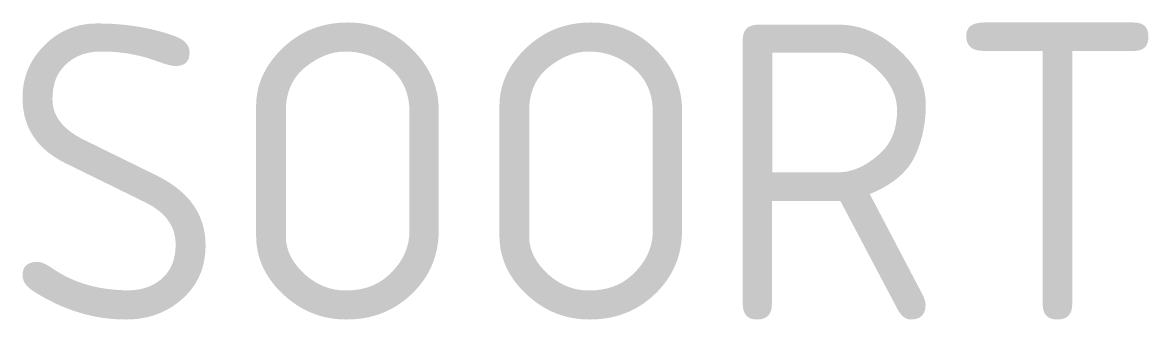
# Model space of a CAD drawing. Extents: x -0.66 to 0.66, y -0.17 to 0.18.
import ezdxf
from ezdxf.enums import TextEntityAlignment as Align

# ---------------------------------------------------------------- set-up
doc = ezdxf.new("R2010")
doc.units = 0
doc.styles.add('NLCS-ISO', font='NLCS-ISO.ttf')

msp = doc.modelspace()

# ---------------------------------------------------------------- texts
at = {"style": 'NLCS-ISO'}
msp.add_attdef('SOORT', text='****%%c***m', height=0.35, dxfattribs=at).set_placement((0, 0), align=Align.MIDDLE_CENTER)

doc.saveas('drawing.dxf')
